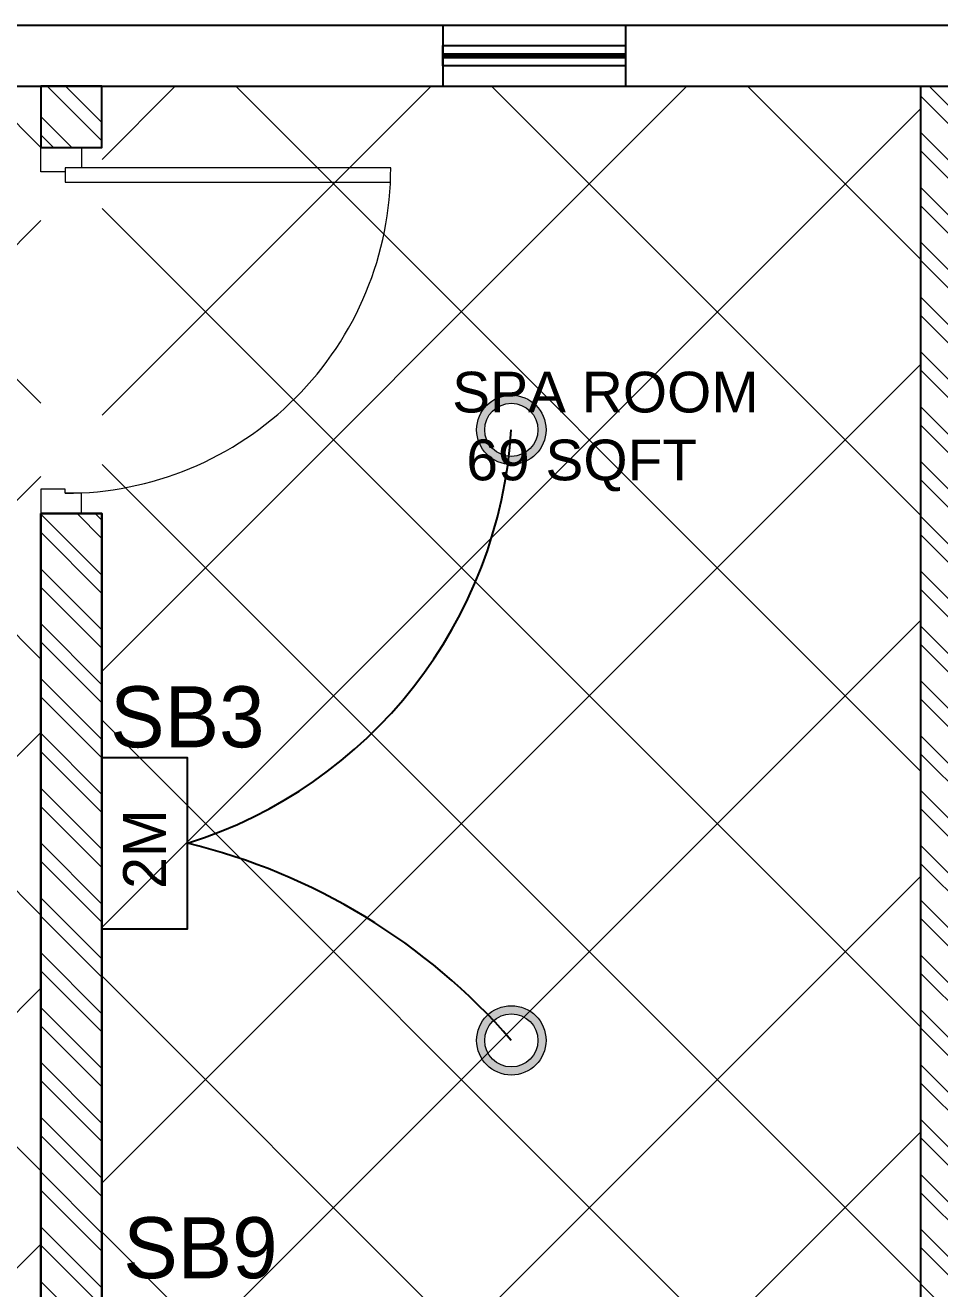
# Model space of a CAD drawing. Header units: millimetres. Extents: x 1464389 to 1998638, y -29162 to 256806.
# Drawn here: x 1808283 to 1810529, y 181358 to 184462 of the extents above; entities that cross this region are included whole.
import ezdxf

# ---------------------------------------------------------------- set-up
doc = ezdxf.new("R2010")
doc.units = ezdxf.units.MM
doc.header["$LTSCALE"] = 15
doc.layers.get('0').update_dxf_attribs({"lineweight": 5})
for name, color, linetype in [('0_1.5sqmm wire', 4, 'Continuous'), ('A-WNDW', 4, 'Continuous'), ('GFC Walls', 14, 'Continuous'), ('NEW WALL', 5, 'Continuous'), ('Text', 250, 'Continuous')]:
    doc.layers.add(name, color=color, linetype=linetype)
for name, color, linetype, lineweight in [('A-Walls', 1, 'Continuous', 30), ('DOOR', 124, 'Continuous', 9), ('Hatch', 252, 'Continuous', 15), ('ledge wall line', 252, 'Continuous', 13), ('wall', 50, 'Continuous', 30)]:
    doc.layers.add(name, color=color, linetype=linetype, lineweight=lineweight)
doc.styles.add('ARIAL', font='arial.ttf')
pattern_1 = [(135, (-712089.99, -727953.09), (-67.351921, -67.351921), []), (135, (-712089.99, -727908.19), (-67.351921, -67.351921), [])]
pattern_2 = [(45, (580091.1, 177785.7), (-314.30896, 314.30896), []), (135, (580091.1, 177785.7), (-314.30896, -314.30896), [])]

# ---------------------------------------------------------------- blocks, each defined once
blk = doc.blocks.new('terrace site dwg')
at = {"color": 1}
blk.add_line((2570040.5, 872523.2), (2570489.5, 872523.2), dxfattribs=at)
at = {"layer": 'A-WNDW', "ltscale": 0.5}
for p, q in [((2570040.5, 872598.2), (2570040.5, 872448.2)), ((2570489.5, 872598.2), (2570489.5, 872448.2)), ((2570040.5, 872523.2), (2570489.5, 872523.2))]:
    blk.add_line(p, q, dxfattribs=at)
blk.add_lwpolyline([(2570040.5, 872548.2), (2570489.5, 872548.2), (2570489.5, 872498.2), (2570040.5, 872498.2)], close=True, dxfattribs=at)
blk.add_lwpolyline([(2570040.5, 872548.2), (2570489.5, 872548.2), (2570489.5, 872498.2), (2570040.5, 872498.2)], close=True, dxfattribs=at)
at = {"layer": 'A-WNDW', "ltscale": 0.5, "const_width": 14.1}
blk.add_lwpolyline([(2570040.5, 872523.2), (2570489.5, 872523.2)], dxfattribs=at)
blk.add_lwpolyline([(2570040.5, 872523.2), (2570489.5, 872523.2)], dxfattribs=at)
at = {"layer": 'GFC Walls'}
for p, q in [((2562989.5, 872598.2), (2571364.5, 872598.2)), ((2563234.5, 872448.2), (2571364.5, 872448.2))]:
    blk.add_line(p, q, dxfattribs=at)
blk = doc.blocks.new('INTERNAL WALLS FIFFTH')
at = {"layer": 'NEW WALL', "ltscale": 0.25}
blk.add_lwpolyline([(1157440.8, -146037.6), (1157590.8, -146037.6), (1157591.5, -153664.6), (1157441.5, -153664.6)], close=True, dxfattribs=at)
at = {"layer": 'wall', "color": 5, "ltscale": 0.25}
blk.add_lwpolyline([(1155279.5, -147087.3), (1155429.5, -147087.3), (1155429.6, -149225.1), (1155279.6, -149225.1)], close=True, dxfattribs=at)
blk = doc.blocks.new('Hanging light')
h = blk.add_hatch(color=30)
h.dxf.hatch_style = 1
h.set_gradient(color1=(242, 103, 34), color2=(255, 255, 0), name='CYLINDER')
h.paths.add_polyline_path([(163326.4, 34665.3, 1), (163155.9, 34665.3, 1)])
h.paths.add_polyline_path([(163175.9, 34665.3, -1), (163306.4, 34665.3, -1)], flags=16)
at = {"color": 3}
for radius in [85.2, 65.2]:
    blk.add_circle((163241.2, 34665.3), radius, dxfattribs=at)
blk = doc.blocks.new('D900')
for points in [[(0, 840), (0, 900), (100, 900), (100, 850), (60, 850), (60, 840)], [(0, 60), (0, 0), (100, 0), (100, 50), (60, 50), (60, 60)]]:
    blk.add_lwpolyline(points, close=True)
blk.add_lwpolyline([(60, 850, -0.414214), (860, 50), (60, 50), (60, 85), (859.2, 85)], format="xyb")
blk = doc.blocks.new('DOOR TERRACE')
at = {"layer": 'DOOR', "xscale": -0.999448658078491, "yscale": 0.999448658078491, "zscale": 0.999448658078491, "rotation": 180}
blk.add_blockref('D900', (1155279.5, -146187.8), dxfattribs=at)

msp = doc.modelspace()

# ---------------------------------------------------------------- hatches: boundary and pattern name
at = {"layer": 'Hatch', "ltscale": 0.25}
h = msp.add_hatch(dxfattribs=at)
h.set_pattern_fill('ANSI37', color=256, scale=140)
h.set_pattern_definition(pattern_2)
h.paths.add_polyline_path([(1807871.1, 181124.6), (1808320.9, 181124.6), (1808320.9, 184312.1), (1806671.1, 184312.1), (1806671.1, 175335.8), (1813215.7, 175335.1), (1813215.7, 176535.1), (1807871.1, 176535.1)])
h = msp.add_hatch(dxfattribs=at)
h.set_pattern_fill('ANSI37', color=256, scale=140)
h.set_pattern_definition(pattern_2)
h.paths.add_polyline_path([(1810482.4, 184312.1), (1808471.2, 184312.1), (1808471.2, 181124.6), (1810482.4, 181124.6)])
at = {"layer": 'ledge wall line'}
h = msp.add_hatch(dxfattribs=at)
h.set_pattern_fill('ANSI32', color=256, scale=10, angle=90)
h.set_pattern_definition(pattern_1)
h.paths.add_polyline_path([(1810632.1, 184312.1), (1810482.1, 184312.1), (1810482.4, 181124.6), (1810482.6, 181124.6), (1810482.6, 180974.6), (1810482.8, 176685.1), (1810632.8, 176685.1)])
h.paths.add_polyline_path([(1810482.6, 178950.1), (1808407.1, 178950.1), (1808407.1, 178800.1), (1810482.6, 178800.2)])
h.paths.add_polyline_path([(1808257.1, 178950.1), (1808021.2, 178950.1), (1808021.2, 178800.1), (1808257.1, 178800.1)])
h.paths.add_polyline_path([(1808020.4, 180074.7), (1807870.4, 180074.7), (1807871.1, 177585.1), (1808021.1, 177585.1)])
h.paths.add_polyline_path([(1809189.1, 182298.4), (1809775.1, 182298.4), (1809775.1, 182504.5), (1809189.1, 182504.5)], flags=9)
h.paths.add_polyline_path([(1808294.3, 181299.8), (1808294.3, 182032.9), (1807919.8, 182032.9), (1807919.8, 181299.8)], flags=9)
h = msp.add_hatch(dxfattribs=at)
h.set_pattern_fill('ANSI32', color=256, scale=10, angle=90)
h.set_pattern_definition([(135, (-712089.99, -647635.72), (-67.351921, -67.351921), []), (135, (-712089.99, -647590.82), (-67.351921, -67.351921), [])])
h.paths.add_polyline_path([(1808470.9, 184312.1), (1808320.9, 184312.1), (1808320.9, 184161.9), (1808470.9, 184161.9)])
h = msp.add_hatch(dxfattribs=at)
h.set_pattern_fill('ANSI32', color=256, scale=10, angle=90)
h.set_pattern_definition(pattern_1)
h.paths.add_polyline_path([(1808470.9, 183262.4), (1808320.9, 183262.4), (1808320.9, 181124.6), (1808470.9, 181124.6)])

# ---------------------------------------------------------------- linework, layer by layer
at = {"layer": '0_1.5sqmm wire'}
msp.add_lwpolyline([(1808470.9, 182662.4), (1808470.9, 182242.4), (1808680.9, 182242.4), (1808680.9, 182662.4)], close=True, dxfattribs=at)
for centre, radius, start, end in [((1808339.1, 183539.6), 1139.7, 287.4545, 356.4143), ((1808324.3, 180970.5), 1524.2, 40.8948, 76.4712)]:
    msp.add_arc(centre, radius, start, end, dxfattribs=at)
at = {"layer": 'NEW WALL', "ltscale": 0.25}
msp.add_lwpolyline([(1808470.9, 184312.1), (1808320.9, 184312.1), (1808320.9, 184161.9), (1808470.9, 184161.9)], close=True, dxfattribs=at)

# ---------------------------------------------------------------- block references
for name, p in [('DOOR TERRACE', (653041.4, 330349.7)), ('INTERNAL WALLS FIFFTH', (653041.4, 330349.7)), ('Hanging light', (1646235.4, 148803)), ('Hanging light', (1646235.4, 147303))]:
    msp.add_blockref(name, p)
at = {"layer": 'A-Walls'}
msp.add_blockref('terrace site dwg', (-760732.4, -688136.1), dxfattribs=at)

# ---------------------------------------------------------------- texts
at = {"layer": '0_1.5sqmm wire'}
for s, p in [('SB3', (1808491.1, 182688.2)), ('SB9', (1808523.3, 181383.8))]:
    msp.add_text(s, height=150, dxfattribs=at).set_placement(p)
msp.add_text('2M', height=105, rotation=90, dxfattribs=at).set_placement((1808628, 182340.5))
at = {"layer": 'Text', "ltscale": 0.25, "insert": (1808998.1, 183610.9), "char_height": 100, "attachment_point": 1, "style": 'ARIAL'}
msp.add_mtext_dynamic_manual_height_columns('\\pxqc;   SPA ROOM\\P69 SQFT', width=1302.77, gutter_width=250, heights=[0], dxfattribs=at)

doc.saveas('drawing.dxf')
